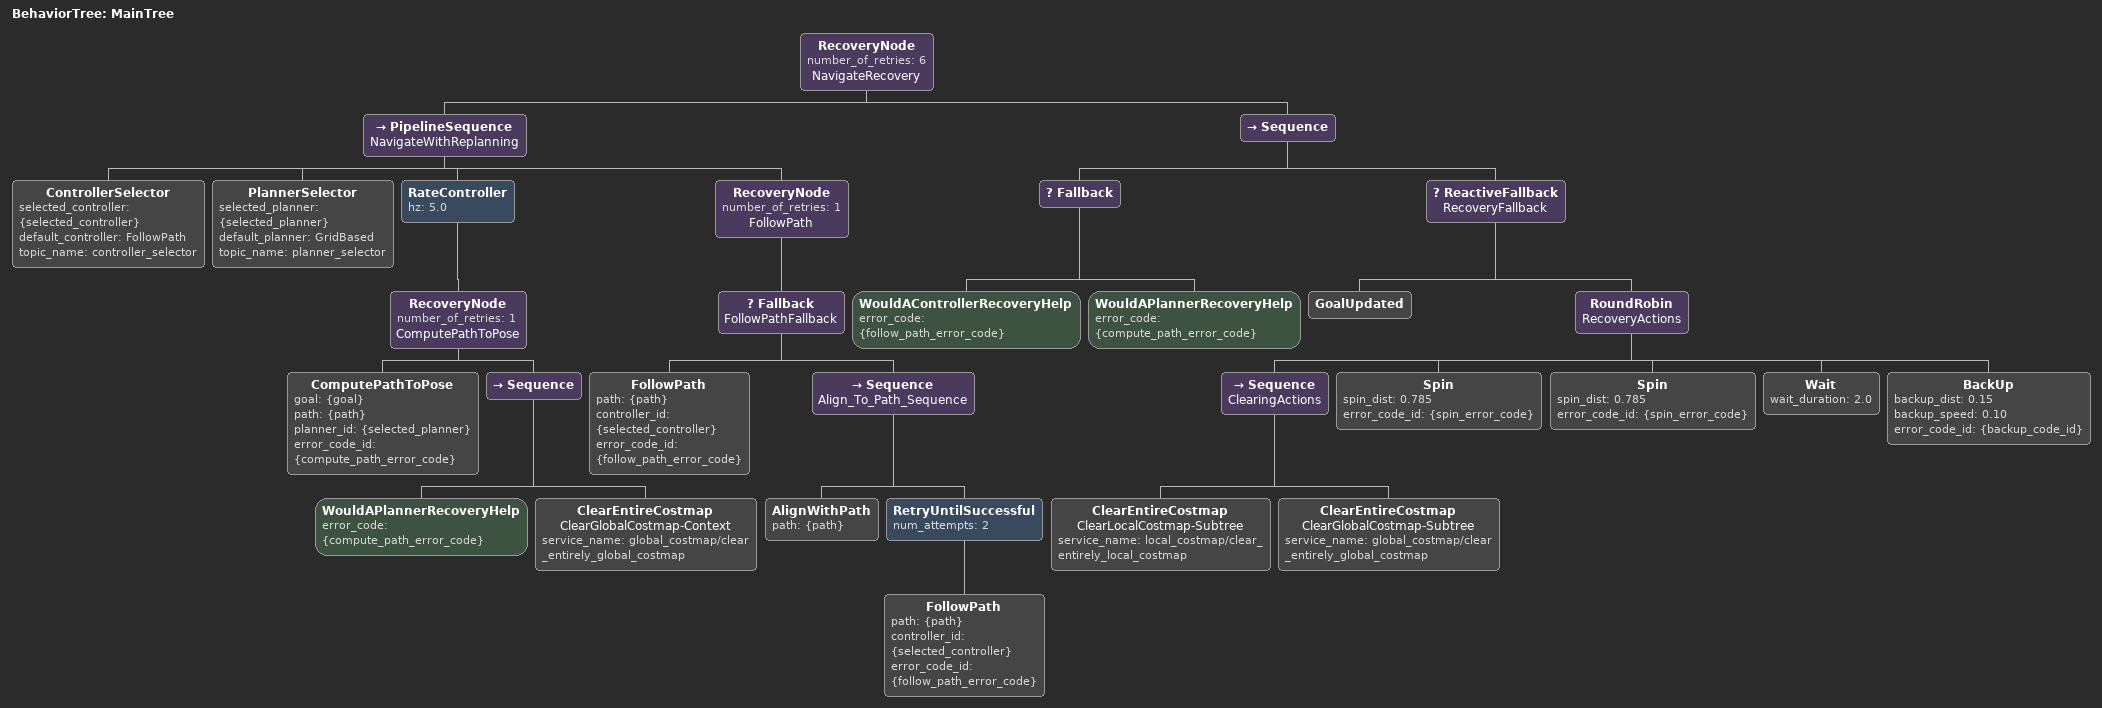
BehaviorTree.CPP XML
<!--
Description:
Add AlignWithPath node

===
$ ros2 topic echo /rosout | grep "align_with_path"

-->
<root BTCPP_format="4" main_tree_to_execute="MainTree">
  <BehaviorTree ID="MainTree">
    <RecoveryNode number_of_retries="6" name="NavigateRecovery">
      <PipelineSequence name="NavigateWithReplanning">
        <ControllerSelector selected_controller="{selected_controller}" default_controller="FollowPath" topic_name="controller_selector"/>
        <PlannerSelector selected_planner="{selected_planner}" default_planner="GridBased" topic_name="planner_selector"/>
        <RateController hz="5.0">
          <RecoveryNode number_of_retries="1" name="ComputePathToPose">
            <ComputePathToPose goal="{goal}" path="{path}" planner_id="{selected_planner}" error_code_id="{compute_path_error_code}"/>
            <Sequence>
              <WouldAPlannerRecoveryHelp error_code="{compute_path_error_code}"/>
              <ClearEntireCostmap name="ClearGlobalCostmap-Context" service_name="global_costmap/clear_entirely_global_costmap"/>
            </Sequence>
          </RecoveryNode>
        </RateController>

        <RecoveryNode number_of_retries="1" name="FollowPath">
          <Fallback name="FollowPathFallback">
            <FollowPath path="{path}" controller_id="{selected_controller}" error_code_id="{follow_path_error_code}"/>
            <Sequence name="Align_To_Path_Sequence">
              <AlignWithPath path="{path}"/>
              <RetryUntilSuccessful num_attempts="2">
                <FollowPath path="{path}" controller_id="{selected_controller}" error_code_id="{follow_path_error_code}"/>
              </RetryUntilSuccessful>
            </Sequence>
          </Fallback>
        </RecoveryNode>
      </PipelineSequence>

      <Sequence>
        <Fallback>
          <WouldAControllerRecoveryHelp error_code="{follow_path_error_code}"/>
          <WouldAPlannerRecoveryHelp error_code="{compute_path_error_code}"/>
        </Fallback>
        <ReactiveFallback name="RecoveryFallback">
          <GoalUpdated/>
          <RoundRobin name="RecoveryActions">
            <Sequence name="ClearingActions">
              <ClearEntireCostmap name="ClearLocalCostmap-Subtree" service_name="local_costmap/clear_entirely_local_costmap"/>
              <ClearEntireCostmap name="ClearGlobalCostmap-Subtree" service_name="global_costmap/clear_entirely_global_costmap"/>
            </Sequence>
            <Spin spin_dist="0.785" error_code_id="{spin_error_code}"/>
            <Spin spin_dist="0.785" error_code_id="{spin_error_code}"/>
            <Wait wait_duration="2.0"/>
            <BackUp backup_dist="0.15" backup_speed="0.10" error_code_id="{backup_code_id}"/>
          </RoundRobin>
        </ReactiveFallback>
      </Sequence>
    </RecoveryNode>
  </BehaviorTree>
</root>
